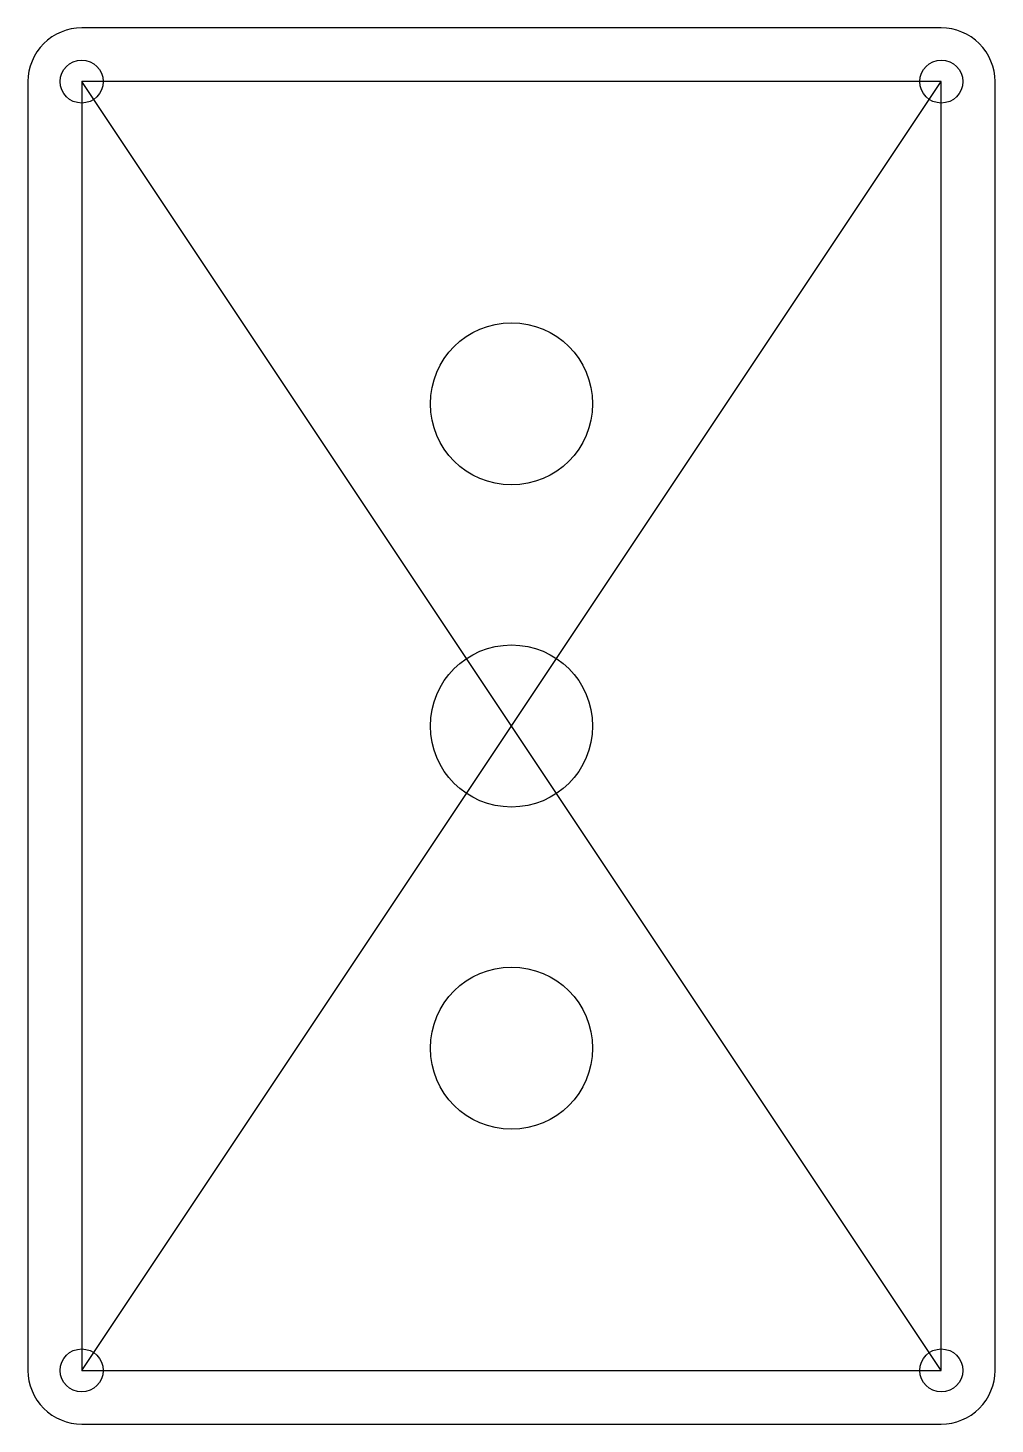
# Model space of a CAD drawing. Header units: millimetres. Extents: x -45 to 45, y -65 to 65.
import ezdxf

# ---------------------------------------------------------------- set-up
doc = ezdxf.new("R2010")
doc.units = ezdxf.units.MM

msp = doc.modelspace()

# ---------------------------------------------------------------- linework, layer by layer
for p, q in [((40, -60), (-40, 60)), ((-40, -60), (40, 60)), ((-40, 60), (-40, -60)), ((40, 60), (-40, 60)), ((40, -60), (40, 60)), ((-40, -60), (40, -60))]:
    msp.add_line(p, q)
msp.add_lwpolyline([(-45, 60), (-45, -60, 0.414214), (-40, -65), (40, -65, 0.414214), (45, -60), (45, 60, 0.414214), (40, 65), (-40, 65, 0.414214)], format="xyb", close=True)
for centre, radius in [((-40, 60), 2), ((40, 60), 2), ((0, 30), 7.55), ((0, 0), 7.55), ((0, -30), 7.55), ((-40, -60), 2), ((40, -60), 2)]:
    msp.add_circle(centre, radius)

doc.saveas('drawing.dxf')
